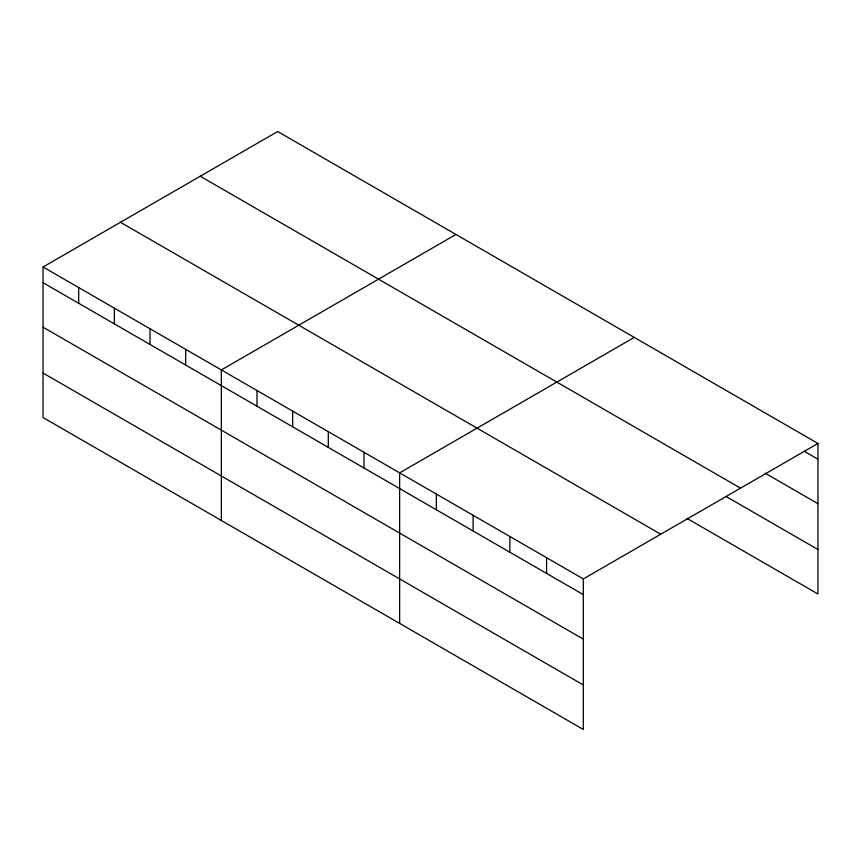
<?xml version="1.0" encoding="UTF-8"?>
<svg xmlns="http://www.w3.org/2000/svg" width="861" height="861" viewBox="0 0 861 861"><rect width="100%" height="100%" fill="white"/><g stroke="black" fill="none" stroke-linecap="round" stroke-linejoin="round"><path stroke-width="1.29" d="M43.05 266.996L583.327 578.915L583.327 729.471L43.05 417.542L43.05 266.996L277.672 131.529L817.95 443.458L817.95 594.004L687.067 518.44M455.964 234.461L221.342 369.929L221.342 520.485M634.256 337.404L399.633 472.861L399.633 623.418M583.327 578.915L817.95 443.458M804.174 451.207L817.95 459.171M765.138 473.173L817.95 503.663M200.247 176.236L740.525 488.155M726.103 496.485L817.95 549.512M120.475 222.289L660.753 534.218M43.05 282.699L583.327 594.628M43.05 327.202L583.327 639.12M43.05 373.05L583.327 684.969M546.584 557.702L546.584 573.415M509.852 536.489L509.852 552.202M473.109 515.287L473.109 530.989M436.366 494.074L436.366 509.787M363.977 452.273L363.977 467.986M328.31 431.684L328.31 447.397M292.654 411.095L292.654 426.808M256.998 390.517L256.998 406.22M185.685 349.34L185.685 365.053M150.029 328.751L150.029 344.465M114.362 308.163L114.362 323.876M78.706 287.574L78.706 303.287"/></g></svg>
